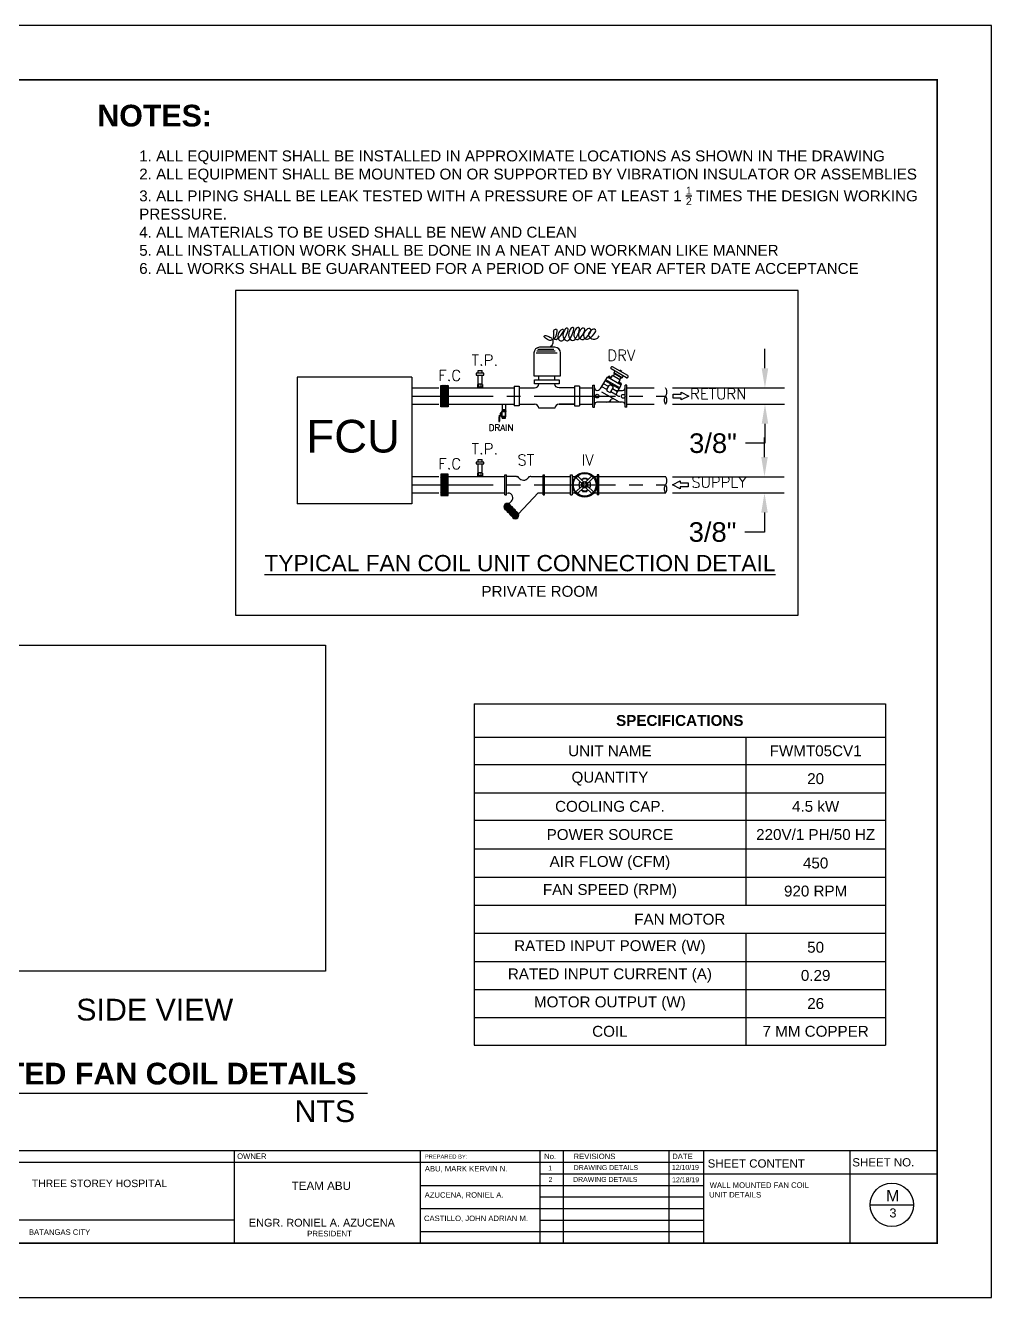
# Model space of a CAD drawing. Header units: inches. Extents: x 57.6 to 74.1, y 30 to 41.7.
# Drawn here: x 65.22 to 74.11, y 30.04 to 41.74 of the extents above; entities that cross this region are included whole.
import ezdxf

# ---------------------------------------------------------------- set-up
doc = ezdxf.new("R2010")
doc.units = ezdxf.units.IN
doc.header["$MEASUREMENT"] = 0
doc.linetypes.add('CENTER2', pattern=[1.125, 0.75, -0.125, 0.125, -0.125])
doc.linetypes.add('DASHED2', pattern=[0.375, 0.25, -0.125])
for name, color, linetype in [('.1', 1, 'Continuous'), ('AC-CENTER', 9, 'CENTER2'), ('AC-CHWR', 30, 'DASHED2'), ('AC-CHWS', 93, 'DASHED2'), ('AC-EQUIPMENT', 230, 'Continuous'), ('AC-FD', 2, 'Continuous'), ('AC-HOCK-UP', 9, 'Continuous'), ('AC-SDUCT', 6, 'Continuous'), ('AC-SECTION', 7, 'Continuous'), ('AC-TEXT', 7, 'Continuous'), ('AC.REF.1ST.', 200, 'Continuous'), ('MH-SARR', 2, 'Continuous'), ('MH-VALVE', 7, 'Continuous'), ('SHEET', 3, 'Continuous'), ('text', 7, 'Continuous'), ('WALL', 2, 'Continuous')]:
    doc.layers.add(name, color=color, linetype=linetype)
doc.styles.add('arial', font='arial.ttf')
doc.styles.add('ROMANS', font='romans.shx', dxfattribs={"width": 0.8, "height": 100})
doc.dimstyles.get("Standard").update_dxf_attribs({"dimtxt": 0.18, "dimasz": 0.18, "dimexe": 0.18, "dimexo": 0.0625, "dimgap": 0.09, "dimtad": 0, "dimtih": 1, "dimtoh": 1, "dimdec": 4, "dimzin": 0, "dimdsep": 46, "dimtxsty": 'Standard', "dimcen": 0.09, "dimadec": 0, "dimazin": 0, "dimtfac": 1, "dimtdec": 4, "dimtofl": 0, "dimtmove": 0, "dimatfit": 3, "dimfxl": 1, "dimtolj": 1, "dimtzin": 0, "dimarcsym": 0})
picture_1 = doc.add_image_def('image2.png', size_in_pixel=(421, 394))

# ---------------------------------------------------------------- blocks, each defined once
blk = doc.blocks.new('*T3')
at = {"color": 0, "linetype": 'ByBlock', "lineweight": -2, "transparency": 16777216}
for p, q in [((0, 0), (3.787, 0)), ((0, 0), (0, -3.138)), ((3.787, 0), (3.787, -3.138)), ((0, -0.305), (3.787, -0.305)), ((2.5, -0.305), (2.5, -1.851)), ((0, -0.558), (3.787, -0.558)), ((0, -0.817), (3.787, -0.817)), ((0, -1.07), (3.787, -1.07)), ((0, -1.334), (3.787, -1.334)), ((0, -1.593), (3.787, -1.593)), ((0, -1.851), (3.787, -1.851)), ((0, -2.11), (3.787, -2.11)), ((2.5, -2.11), (2.5, -3.138)), ((0, -2.368), (3.787, -2.368)), ((0, -2.627), (3.787, -2.627)), ((0, -2.885), (3.787, -2.885)), ((0, -3.138), (3.787, -3.138))]:
    blk.add_line(p, q, dxfattribs=at)
at = {"color": 0, "transparency": 16777216, "char_height": 0.1, "attachment_point": 5, "style": 'arial'}
for s, insert, width in [('{\\fArial|b1|i0|c0|p34;SPECIFICATIONS}', (1.893, -0.153), 3.66688), ('UNIT NAME', (1.25, -0.432), 2.38), ('FWMT05CV1', (3.143, -0.432), 1.16688), ('{\\fArial|b0|i0|c0|p34;QUANTITY}', (1.25, -0.688), 2.38), ('{\\fArial|b0|i0|c0|p34;20}', (3.143, -0.688), 1.16688), ('COOLING CAP.', (1.25, -0.943), 2.38), ('{\\fArial|b0|i0|c0|p34;4.5 kW}', (3.143, -0.943), 1.16688), ('POWER SOURCE', (1.25, -1.202), 2.38), ('{\\fArial|b0|i0|c0|p34;220V/1 PH/50 HZ}', (3.143, -1.202), 1.16688), ('AIR FLOW (CFM)', (1.25, -1.464), 2.38), ('{\\fArial|b0|i0|c0|p34;450}', (3.143, -1.464), 1.16688), ('FAN SPEED (RPM)', (1.25, -1.722), 2.38), ('{\\fArial|b0|i0|c0|p34;920 RPM}', (3.143, -1.722), 1.16688), ('FAN MOTOR', (1.893, -1.981), 3.66688), ('RATED INPUT POWER (W)', (1.25, -2.239), 2.38), ('{\\fArial|b0|i0|c0|p34;50}', (3.143, -2.239), 1.16688), ('RATED INPUT CURRENT (A)', (1.25, -2.498), 2.38), ('{\\fArial|b0|i0|c0|p34;0.29}', (3.143, -2.498), 1.16688), ('MOTOR OUTPUT (W)', (1.25, -2.756), 2.38), ('{\\fArial|b0|i0|c0|p34;26}', (3.143, -2.756), 1.16688), ('COIL', (1.25, -3.012), 2.38), ('7 MM COPPER', (3.143, -3.012), 1.16688)]:
    blk.add_mtext(s, dxfattribs=dict(at, insert=insert, width=width))
blk = doc.blocks.new('1')
at = {"layer": 'AC.REF.1ST.'}
blk.add_hatch(color=256, dxfattribs=at).paths.add_polyline_path([(-37, 0, 1), (37, 0, 1)])
for radius in [46.8, 37.3]:
    blk.add_circle((0, 0), radius, dxfattribs=at)
blk = doc.blocks.new('V-BOOL')
at = {"layer": 'MH-VALVE'}
for p, q in [((-186, 75, 0), (-186, 70, 0)), ((-125, 80, 0), (-181, 80, 0)), ((-125, 65, 0), (-181, 65, 0)), ((-132, 25), (-132, -25)), ((-132, 25), (-112, 25)), ((-132, 8, 0), (-112, 8, 0)), ((-125, 80, 0), (-125, 65, 0)), ((-112, 75, 0), (-125, 75, 0)), ((-114, 70, 0), (-125, 70, 0)), ((-84, 44, 0), (-112, 69, 0)), ((-112, 33), (-101, 33)), ((-112, 33), (-112, -33, 0)), ((-82, 49, 0), (-110, 75, 0)), ((-101, 33), (-101, -33, 0)), ((-101, 30), (-30, 30)), ((-101, 25), (-30, 25)), ((-51, 43, 0), (-82, 43, 0)), ((-51, 48, 0), (-80, 48, 0)), ((-76, 48, 0), (-76, 59, 0)), ((-56, 59, 0), (-76, 59, 0)), ((-71, 48, 0), (-71, 59, 0)), ((-71, 30), (-71, 43, 0)), ((-61, 48, 0), (-61, 59, 0)), ((-61, 30), (-61, 43, 0)), ((-56, 48, 0), (-56, 59, 0)), ((-51, 43, 0), (-51, 48, 0)), ((-20, 33), (-30, 33)), ((-30, 33), (-30, -33, 0)), ((-20, 33), (-20, -33, 0)), ((0, 25), (-20, 25)), ((0, 8, 0), (-20, 8, 0)), ((0, 25), (0, -25)), ((-132, -11, 0), (-112, -11, 0)), ((-132, -25), (-112, -25)), ((-112, -33, 0), (-101, -33, 0)), ((-101, -25), (-30, -25)), ((-101, -30), (-30, -30)), ((-20, -33, 0), (-30, -33, 0)), ((0, -11, 0), (-20, -11, 0)), ((0, -25), (-20, -25))]:
    blk.add_line(p, q, dxfattribs=at)
for centre, radius, start, end in [((-181, 75, 0), 5.07, 90, 180), ((-181, 70, 0), 5.07, 180, 270), ((-114, 68, 0), 2.54, 45, 90), ((-112, 73, 0), 2.54, 45, 90), ((-82, 46, 0), 2.54, 225, 270), ((-80, 51, 0), 2.54, 225, 270)]:
    blk.add_arc(centre, radius, start, end, dxfattribs=at)
blk = doc.blocks.new('M-ARR01')
at = {"layer": 'MH-SARR'}
blk.add_lwpolyline([(-7, 0.88), (-7, -0.88), (-3.5, -0.88), (-3.5, -1.75), (0, 0), (-3.5, 1.75), (-3.5, 0.88)], close=True, dxfattribs=at)
blk = doc.blocks.new('*D9')
at = {"color": 0, "lineweight": -2, "transparency": 16777216}
for p, q in [((72.026, 38.586), (72.026, 38.766)), ((71.174, 38.406), (72.206, 38.406)), ((71.174, 38.256), (72.206, 38.256)), ((72.026, 38.076), (72.026, 37.896)), ((72.026, 37.896), (71.846, 37.896))]:
    blk.add_line(p, q, dxfattribs=at)
at = {"color": 0, "transparency": 16777216}
for points in [[(71.996, 38.586), (72.056, 38.586), (72.026, 38.406)], [(71.996, 38.076), (72.056, 38.076), (72.026, 38.256)]]:
    blk.add_solid(points, dxfattribs=at)
at = {"layer": 'Defpoints', "color": 0, "transparency": 16777216}
for p in [(71.111, 38.406), (71.111, 38.256), (72.026, 38.256)]:
    blk.add_point(p, dxfattribs=at)
at = {"color": 0, "transparency": 16777216, "insert": (71.548, 37.896), "char_height": 0.18, "attachment_point": 5}
blk.add_mtext('\\A1;{\\fArial|b0|i0|c0|p34;3/8"}', dxfattribs=at)
blk = doc.blocks.new('*D10')
at = {"color": 0, "lineweight": -2, "transparency": 16777216}
for p, q in [((72.022, 37.769), (72.022, 37.949)), ((71.174, 37.589), (72.202, 37.589)), ((71.174, 37.439), (72.202, 37.439)), ((72.022, 37.259), (72.022, 37.079)), ((72.022, 37.079), (71.842, 37.079))]:
    blk.add_line(p, q, dxfattribs=at)
at = {"color": 0, "transparency": 16777216}
for points in [[(71.992, 37.769), (72.052, 37.769), (72.022, 37.589)], [(71.992, 37.259), (72.052, 37.259), (72.022, 37.439)]]:
    blk.add_solid(points, dxfattribs=at)
at = {"layer": 'Defpoints', "color": 0, "transparency": 16777216}
for p in [(71.111, 37.589), (71.112, 37.439), (72.022, 37.439)]:
    blk.add_point(p, dxfattribs=at)
at = {"color": 0, "transparency": 16777216, "insert": (71.544, 37.079), "char_height": 0.18, "width": 0.18337, "attachment_point": 5}
blk.add_mtext('\\A1;{\\fArial|b0|i0|c0|p34;3/8\\H1x;"}', dxfattribs=at)

msp = doc.modelspace()

# ---------------------------------------------------------------- hatches: boundary and pattern name
at = {"layer": 'AC-HOCK-UP', "ltscale": 0.02}
h = msp.add_hatch(dxfattribs=at)
h.set_pattern_fill('AR-HBONE', color=256, scale=8.52703e-05, style=0)
h.set_pattern_definition([(315, (772.472912, 223.354712), (1e-18, -0.012251993), [0.025990402, -0.00866346733]), (225, (772.479038, 223.348586), (1e-18, -0.012251993), [0.025990402, -0.00866346733])])
h.paths.add_polyline_path([(69.11046, 38.33085), (69.11046, 38.23279), (69.04225, 38.23279), (69.04225, 38.33085)])
h.paths.add_polyline_path([(69.11046, 38.33085), (69.04225, 38.33085), (69.04225, 38.42891), (69.11046, 38.42891)])
h = msp.add_hatch(dxfattribs=at)
h.set_pattern_fill('AR-HBONE', color=256, scale=8.52703e-05, style=0)
h.set_pattern_definition([(45, (772.472912, -147.509781), (1e-18, 0.012251993), [0.025990402, -0.00866346733]), (135, (772.479038, -147.503655), (1e-18, 0.012251993), [0.025990402, -0.00866346733])])
h.paths.add_polyline_path([(69.11046, 37.51408), (69.11046, 37.61215), (69.04225, 37.61215), (69.04225, 37.51408)])
h.paths.add_polyline_path([(69.11046, 37.51408), (69.04225, 37.51408), (69.04225, 37.41602), (69.11046, 37.41602)])

# ---------------------------------------------------------------- linework, layer by layer
at = {"layer": '.1', "color": 0}
for p, q in [((74.11122, 41.73923), (57.61122, 41.73923)), ((74.11122, 30.03923), (74.11122, 41.73923)), ((57.61122, 30.03923), (74.11122, 30.03923))]:
    msp.add_line(p, q, dxfattribs=at)
msp.add_line((63.15726, 31.9187), (68.3692, 31.9187))
at = {"layer": 'AC-CENTER'}
for p, q in [((68.77645, 38.33035), (71.11145, 38.33035)), ((68.77645, 37.51458), (71.11145, 37.51458))]:
    msp.add_line(p, q, dxfattribs=at)
at = {"layer": 'AC-CHWR'}
for p, q in [((68.77645, 38.40535), (69.04225, 38.40535)), ((70.31875, 38.40554), (70.44171, 38.40554)), ((70.75572, 38.40554), (71.11146, 38.40554)), ((68.77645, 38.25535), (69.04225, 38.25535)), ((69.60856, 38.25554), (69.60856, 38.20617)), ((69.63816, 38.25554), (69.63816, 38.20617)), ((70.31875, 38.25554), (70.44171, 38.25554)), ((70.75572, 38.25554), (71.11173, 38.25554))]:
    msp.add_line(p, q, dxfattribs=at)
at = {"layer": 'AC-CHWR', "linetype": 'ByBlock', "lineweight": -2}
for p, q in [((69.11046, 38.40554), (69.71962, 38.40554)), ((69.11046, 38.25554), (69.71962, 38.25554))]:
    msp.add_line(p, q, dxfattribs=at)
at = {"layer": 'AC-CHWR'}
for centre, start, end in [((71.06116, 38.36813), 323.361668, 36.638332), ((71.16175, 38.29332), 143.361668, 217.063442), ((71.06116, 38.29332), 323.361668, 36.638332)]:
    msp.add_arc(centre, 0.06268, start, end, dxfattribs=at)
at = {"layer": 'AC-CHWS'}
for p, q in [((68.77645, 37.58958), (69.04225, 37.58958)), ((69.99879, 37.58939), (70.23797, 37.58939)), ((68.77645, 37.43958), (69.04225, 37.43958)), ((69.99879, 37.43939), (70.23797, 37.43939))]:
    msp.add_line(p, q, dxfattribs=at)
at = {"layer": 'AC-CHWS', "linetype": 'ByBlock', "lineweight": -2}
for p, q in [((69.11046, 37.58939), (69.63358, 37.58939)), ((70.49747, 37.58939), (71.1141, 37.58939)), ((70.49747, 37.43939), (71.1141, 37.43939))]:
    msp.add_line(p, q, dxfattribs=at)
at = {"layer": 'AC-CHWS', "linetype": 'ByBlock'}
msp.add_line((69.11046, 37.43939), (69.63358, 37.43939), dxfattribs=at)
at = {"layer": 'AC-CHWS'}
for centre, start, end in [((71.06116, 37.55199), 323.361668, 36.638332), ((71.16175, 37.47717), 143.361668, 217.063442), ((71.06116, 37.47717), 323.361668, 36.638332)]:
    msp.add_arc(centre, 0.06268, start, end, dxfattribs=at)
at = {"layer": 'AC-EQUIPMENT', "ltscale": 0.02}
for p, q in [((68.77645, 38.50572), (67.72233, 38.50572)), ((67.72233, 38.50572), (67.72233, 37.33921)), ((68.77645, 38.50572), (68.77645, 37.33921)), ((68.77645, 37.33921), (67.72233, 37.33921))]:
    msp.add_line(p, q, dxfattribs=at)
at = {"layer": 'AC-HOCK-UP', "ltscale": 0.02}
for p, q in [((69.3859, 38.53981), (69.3859, 38.56461)), ((69.3859, 38.56461), (69.42303, 38.56461)), ((69.42303, 38.53981), (69.42303, 38.56461)), ((70.52047, 38.40846), (70.57577, 38.50425)), ((70.70383, 38.43031), (70.57577, 38.50425)), ((70.57945, 38.50213), (70.58426, 38.51046)), ((70.58406, 38.49946), (70.5926, 38.51426)), ((70.58717, 38.51124), (70.60424, 38.50139)), ((70.59963, 38.50405), (70.59178, 38.50858)), ((70.60414, 38.5076), (70.5926, 38.51426)), ((70.5956, 38.4928), (70.60414, 38.5076)), ((70.60021, 38.49014), (70.60502, 38.49848)), ((70.60392, 38.48799), (70.62229, 38.51981)), ((70.60853, 38.5914), (70.61174, 38.59695)), ((70.75199, 38.49934), (70.61146, 38.58048)), ((70.69218, 38.47946), (70.62229, 38.51981)), ((70.76383, 38.51837), (70.62266, 38.59988)), ((70.63152, 38.51448), (70.64248, 38.53347)), ((70.71244, 38.49923), (70.63632, 38.54318)), ((70.63725, 38.54572), (70.64585, 38.56062)), ((70.70325, 38.49839), (70.64018, 38.5348)), ((70.68648, 38.56303), (70.68959, 38.56842)), ((70.68648, 38.56303), (70.68959, 38.56842)), ((70.70978, 38.55676), (70.68959, 38.56842)), ((70.68998, 38.48073), (70.70094, 38.49972)), ((70.70667, 38.55137), (70.70978, 38.55676)), ((70.70667, 38.55137), (70.70978, 38.55676)), ((70.71417, 38.50131), (70.72277, 38.51621)), ((70.7629, 38.50227), (70.76613, 38.50786)), ((69.38099, 38.43711), (69.38099, 38.41386)), ((69.42247, 38.43912), (69.38693, 38.43915)), ((69.42253, 38.41179), (69.38693, 38.41182)), ((69.42255, 38.43917), (69.38695, 38.43915)), ((69.39276, 38.41416), (69.39276, 38.4368)), ((69.41631, 38.41413), (69.41631, 38.43678)), ((69.42808, 38.43708), (69.42808, 38.41383)), ((69.71962, 38.42022), (69.71962, 38.24048)), ((70.31875, 38.42022), (70.31875, 38.24048)), ((70.44171, 38.22828), (70.44171, 38.43063)), ((70.44171, 38.43063), (70.45668, 38.43063)), ((70.45668, 38.22828), (70.45668, 38.4306)), ((70.5713, 38.38993), (70.52516, 38.41657)), ((70.58728, 38.41762), (70.54114, 38.44426)), ((70.68518, 38.39801), (70.55712, 38.47195)), ((70.69051, 38.40724), (70.56245, 38.48118)), ((70.5713, 38.38993), (70.59261, 38.42685)), ((70.60707, 38.36928), (70.62838, 38.4062)), ((70.62448, 38.42075), (70.60717, 38.43075)), ((70.6692, 38.37033), (70.62305, 38.39697)), ((70.65314, 38.3816), (70.71679, 38.3816)), ((70.65321, 38.34264), (70.70383, 38.43031)), ((70.67566, 38.44658), (70.69296, 38.47655)), ((70.67937, 38.44443), (70.68419, 38.45277)), ((70.68399, 38.44177), (70.69253, 38.45657)), ((70.70417, 38.44369), (70.6871, 38.45355)), ((70.69171, 38.45089), (70.69956, 38.44636)), ((70.69253, 38.45657), (70.70407, 38.44991)), ((70.69552, 38.43511), (70.70407, 38.44991)), ((70.70014, 38.43245), (70.70495, 38.44078)), ((70.75572, 38.43063), (70.74075, 38.43063)), ((70.74075, 38.22828), (70.74075, 38.4306)), ((70.75572, 38.22828), (70.75572, 38.43063)), ((70.71667, 38.27504), (70.48031, 38.27504)), ((70.67144, 38.28218), (70.52487, 38.3668)), ((70.59251, 38.36538), (70.5752, 38.37538)), ((70.66547, 38.33557), (70.60707, 38.36928)), ((69.76502, 38.25546), (69.90685, 38.25546)), ((70.09407, 38.21801), (69.94429, 38.21801)), ((70.27358, 38.25546), (70.13152, 38.25546)), ((70.44171, 38.22828), (70.45668, 38.22828)), ((70.75572, 38.22828), (70.74075, 38.22828)), ((69.3859, 37.72366), (69.3859, 37.74847)), ((69.3859, 37.74847), (69.42303, 37.74847)), ((69.42303, 37.72366), (69.42303, 37.74847)), ((69.38099, 37.62097), (69.38099, 37.59771)), ((69.42247, 37.62297), (69.38693, 37.623)), ((69.42253, 37.59565), (69.38693, 37.59567)), ((69.42255, 37.62303), (69.38695, 37.623)), ((69.39276, 37.59802), (69.39276, 37.62066)), ((69.41631, 37.59799), (69.41631, 37.62063)), ((69.42808, 37.62094), (69.42808, 37.59769)), ((69.63358, 37.42344), (69.63358, 37.60535)), ((69.63358, 37.60535), (69.64855, 37.60535)), ((69.64855, 37.42344), (69.64855, 37.60535)), ((69.73908, 37.58939), (69.64855, 37.58939)), ((69.73908, 37.58939), (69.74514, 37.58926)), ((69.87049, 37.58939), (69.86444, 37.58926)), ((69.87049, 37.58939), (69.98382, 37.58939)), ((69.98382, 37.42344), (69.98382, 37.60535)), ((69.98382, 37.60535), (69.99879, 37.60535)), ((69.99879, 37.42344), (69.99879, 37.60535)), ((70.23797, 37.42344), (70.23797, 37.60535)), ((70.23797, 37.60535), (70.25294, 37.60535)), ((70.25294, 37.60535), (70.25293, 37.42344)), ((70.25294, 37.58958), (70.2823, 37.58958)), ((70.34113, 37.52595), (70.28655, 37.58052)), ((70.35635, 37.54117), (70.30178, 37.59575)), ((70.33048, 37.56704), (70.34463, 37.56704)), ((70.34463, 37.56704), (70.35564, 37.57551)), ((70.35564, 37.57551), (70.37979, 37.57551)), ((70.43366, 37.59575), (70.37908, 37.54117)), ((70.3908, 37.56704), (70.37979, 37.57551)), ((70.40495, 37.56704), (70.3908, 37.56704)), ((70.44888, 37.58052), (70.39431, 37.52595)), ((70.45313, 37.58958), (70.4825, 37.58958)), ((70.4825, 37.60535), (70.4825, 37.42344)), ((70.49747, 37.60535), (70.4825, 37.60535)), ((70.49747, 37.42344), (70.49747, 37.60535)), ((70.34113, 37.50321), (70.28655, 37.44864)), ((70.35635, 37.48799), (70.30178, 37.43341)), ((70.33535, 37.46925), (70.34772, 37.45974)), ((70.34772, 37.45974), (70.34772, 37.45365)), ((70.34772, 37.45365), (70.38771, 37.45365)), ((70.37908, 37.48799), (70.43366, 37.43341)), ((70.40009, 37.46925), (70.38771, 37.45974)), ((70.38771, 37.45974), (70.38771, 37.45365)), ((70.39431, 37.50321), (70.44888, 37.44864)), ((69.63358, 37.42344), (69.64855, 37.42344)), ((69.6445, 37.32444), (69.66454, 37.34359)), ((69.6445, 37.32444), (69.74222, 37.22217)), ((69.64855, 37.43939), (69.66439, 37.43822)), ((69.65452, 37.33401), (69.75224, 37.23175)), ((69.66454, 37.34359), (69.76226, 37.24132)), ((69.66811, 37.33985), (69.69334, 37.36396)), ((69.75756, 37.24624), (69.94065, 37.43939)), ((69.94065, 37.43939), (69.98382, 37.43939)), ((69.98382, 37.42344), (69.99879, 37.42344)), ((70.23797, 37.42344), (70.25293, 37.42344)), ((70.25293, 37.43958), (70.28231, 37.43958)), ((70.45313, 37.43958), (70.4825, 37.43958)), ((70.49747, 37.42344), (70.4825, 37.42344)), ((69.74222, 37.22217), (69.76226, 37.24132))]:
    msp.add_line(p, q, dxfattribs=at)
for points in [[(72.33074, 39.30092), (67.15396, 39.30092), (67.15396, 36.31686), (72.33074, 36.31686)], [(69.04225, 38.23279), (69.04225, 38.42891), (69.11046, 38.42891), (69.11046, 38.23279)], [(69.04225, 37.61215), (69.04225, 37.41602), (69.11046, 37.41602), (69.11046, 37.61215)]]:
    msp.add_lwpolyline(points, close=True, dxfattribs=at)
for points in [[(70.07912, 38.92735, -0.00893972), (70.07862, 38.87154, 0.61060665), (70.11495, 38.85594, 0.09236128), (70.17311, 38.92559, 0.5195942), (70.16433, 38.9439, 0.21510422), (70.15364, 38.94108, 0.06621207), (70.12998, 38.91601, 0.31484239), (70.12904, 38.85053, 0.51598399), (70.17507, 38.8495, 0.10525733), (70.21647, 38.9396, 0.60634604), (70.19868, 38.95463, 0.16014495), (70.18597, 38.94379, 0.06199069), (70.16862, 38.90529, 0.29344256), (70.18506, 38.84622, 0.45384225), (70.22874, 38.85165, 0.1046108), (70.2676, 38.94709, 0.68758787), (70.24806, 38.95892, 0.10807266), (70.23396, 38.94202, 0.06015031), (70.22015, 38.90529, 0.26731359), (70.23633, 38.84964, 0.43223001), (70.27597, 38.85165, 0.12738545), (70.32093, 38.9445, 0.69709509), (70.29744, 38.95892, 0.09276946), (70.28269, 38.94207, 0.06252569), (70.26953, 38.91172, 0.24576907), (70.28001, 38.8594, 0.41771206), (70.31462, 38.85594, 0.14186764), (70.36897, 38.93586, 0.67194129), (70.34682, 38.95463, 0.10584439), (70.33201, 38.94238, 0.06046512), (70.31462, 38.91387, 0.29106368), (70.3219, 38.86198, 0.37779629), (70.364, 38.85594, 0.14884823), (70.42474, 38.92875, 0.61219665), (70.40479, 38.95249, 0.13394819), (70.38366, 38.94113, 0.08686392), (70.36185, 38.91172, 0.28111941), (70.36583, 38.86408, 0.37737299), (70.40264, 38.85594, 0.1470472), (70.46781, 38.9225, 0.63652847), (70.44987, 38.94605, 0.12320854), (70.43056, 38.93651, 0.07335685), (70.40694, 38.90958, 0.30375474), (70.40743, 38.87851, 0.1975053), (70.44558, 38.85379, 0.17555964), (70.4778, 38.85908, 0.17499546), (70.49925, 38.88383)], [(70.07912, 38.92735, -0.1056221), (70.0877, 38.93966, -0.12427053), (70.09891, 38.94585, -0.48185276), (70.11074, 38.93702, -0.10540116), (70.10092, 38.88251, -0.16439886), (70.07061, 38.84754, -0.23594285), (70.03754, 38.84531, -0.09435776), (69.99635, 38.87254, -0.46902019), (69.9973, 38.88452, -0.21088712), (70.01007, 38.8871, -0.06618692), (70.0476, 38.87346, -0.16327549), (70.0698, 38.8504, -0.15039186), (70.07477, 38.81615, -0.20991555), (70.05685, 38.78809, -0.18387661), (70.02016, 38.77969)], [(69.76502, 38.40524), (69.90685, 38.40524, 0.41421356), (69.94429, 38.44269), (69.90685, 38.44269), (69.90685, 38.48013), (70.13152, 38.48013), (70.13152, 38.44269), (70.09407, 38.44269, -0.08276253)], [(70.27358, 38.40524), (70.13152, 38.40524, -0.41421356), (70.09407, 38.44269), (69.94429, 38.44269)]]:
    msp.add_lwpolyline(points, format="xyb", dxfattribs=at)
msp.add_lwpolyline([(69.90004, 38.51758), (70.14482, 38.51758), (70.14482, 38.72727, 0.41421356), (70.09239, 38.77969), (69.95246, 38.77969, 0.41421356), (69.90004, 38.72727)], format="xyb", close=True, dxfattribs=at)
for points in [[(69.92068, 38.72745), (70.11485, 38.72745)], [(69.9283, 38.74607), (70.09427, 38.74607)], [(69.93592, 38.76189), (70.08359, 38.76189)], [(69.36881, 38.52195), (69.44064, 38.52184), (69.44066, 38.53978), (69.3689, 38.53989), (69.36881, 38.52195)], [(69.38665, 38.43977), (69.38685, 38.52192)], [(69.42254, 38.43977), (69.4227, 38.52187)], [(69.94429, 38.48013), (69.94429, 38.51758)], [(70.09407, 38.48013), (70.09407, 38.51758)], [(69.38695, 38.40591), (69.38694, 38.41182)], [(69.42247, 38.40596), (69.42246, 38.41179)], [(69.71962, 38.42022), (69.76456, 38.42022), (69.76456, 38.24048), (69.71962, 38.24048)], [(70.31875, 38.42022), (70.27381, 38.42022), (70.27381, 38.24048), (70.31875, 38.24048)], [(69.76502, 38.25546), (69.90685, 38.25546)], [(70.13152, 38.25546), (70.27358, 38.25546)], [(69.36881, 37.70581), (69.44064, 37.7057), (69.44066, 37.72364), (69.3689, 37.72375), (69.36881, 37.70581)], [(69.38665, 37.62362), (69.38685, 37.70578)], [(69.42254, 37.62362), (69.4227, 37.70572)], [(69.38695, 37.58977), (69.38694, 37.59567)], [(69.42247, 37.58982), (69.42246, 37.59565)]]:
    msp.add_lwpolyline(points, dxfattribs=at)
for centre, radius in [((70.48158, 38.33035), 0.01726), ((70.72205, 38.32861), 0.01726), ((70.36772, 37.51458), 0.11367), ((70.36772, 37.51458), 0.10457), ((70.36772, 37.51458), 0.02892), ((70.36772, 37.51458), 0.01769)]:
    msp.add_circle(centre, radius, dxfattribs=at)
for centre, radius, start, end in [((70.5861, 38.5094), 0.00213, 60, 150), ((70.58703, 38.50887), 0.00213, 330, 60), ((70.59072, 38.50673), 0.00213, 60, 150), ((70.59856, 38.50221), 0.00213, 330, 60), ((70.60226, 38.50007), 0.00213, 60, 150), ((70.60318, 38.49954), 0.00213, 330, 60), ((70.61545, 38.5874), 0.00799, 150, 240), ((70.61866, 38.59295), 0.00799, 60, 150), ((70.64417, 38.54172), 0.00799, 150, 240), ((70.70724, 38.50531), 0.00799, 240, 330), ((70.75598, 38.50627), 0.00799, 240, 330.024554), ((70.7592, 38.51185), 0.00799, 330.024554, 60.024554), ((69.3867, 38.43013), 0.00901, 47.72813, 129.303153), ((69.3867, 38.42083), 0.00901, 230.694253, 312.269275), ((69.4045, 38.40812), 0.03099, 67.610065, 112.258581), ((69.40457, 38.44282), 0.03099, 247.610065, 292.258581), ((69.42237, 38.43011), 0.00901, 50.694253, 132.269275), ((69.42237, 38.4208), 0.00901, 227.72813, 309.303153), ((70.48462, 38.4106), 0.0284, 190.267533, 260.370263), ((70.48165, 38.39311), 0.01066, 260.370263, 279.892961), ((70.47433, 38.4351), 0.05328, 279.892961, 330), ((70.58053, 38.38461), 0.01066, 150, 240), ((70.60184, 38.42152), 0.01066, 60, 150), ((70.61915, 38.41153), 0.01066, 330, 60), ((70.68603, 38.45171), 0.00213, 60, 150), ((70.68696, 38.45117), 0.00213, 330, 60), ((70.69065, 38.44904), 0.00213, 60, 150), ((70.69112, 38.47761), 0.00213, 330, 60), ((70.69849, 38.44451), 0.00213, 330, 60), ((70.70218, 38.44238), 0.00213, 60, 150), ((70.70311, 38.44185), 0.00213, 330, 60), ((70.71102, 38.41077), 0.02973, 281.179899, 0.844306), ((70.48583, 38.24595), 0.0296, 100.743954, 169.999538), ((70.56804, 38.32832), 0.05328, 270, 326.488454), ((70.59784, 38.37461), 0.01066, 240, 330), ((70.62579, 38.29008), 0.01598, 60, 146.488454), ((70.69211, 38.38171), 0.05328, 240, 270), ((70.69808, 38.32832), 0.05328, 240, 270), ((70.71115, 38.24595), 0.0296, 359.412191, 79.256046), ((69.90685, 38.21801), 0.03745, 0, 90), ((70.13152, 38.21801), 0.03745, 90, 180), ((69.3867, 37.61399), 0.00901, 47.72813, 129.303153), ((69.3867, 37.60469), 0.00901, 230.694253, 312.269275), ((69.4045, 37.59198), 0.03099, 67.610065, 112.258581), ((69.40457, 37.62668), 0.03099, 247.610065, 292.258581), ((69.42237, 37.61396), 0.00901, 50.694253, 132.269275), ((69.42237, 37.60466), 0.00901, 227.72813, 309.303153), ((69.74464, 37.56761), 0.02165, 33.642743, 88.698047), ((69.80479, 37.60763), 0.05059, 213.642743, 268.698047), ((69.80479, 37.60763), 0.05059, 268.698047, 326.357257), ((69.86493, 37.56761), 0.02165, 91.301953, 146.357257), ((70.36772, 37.51458), 0.05415, 56.46866, 123.53134), ((70.36772, 37.51458), 0.05415, 146.46866, 213.53134), ((70.36772, 37.51458), 0.05415, 236.46866, 303.53134), ((70.36772, 37.51458), 0.05415, 326.46866, 33.53134), ((69.66364, 37.39516), 0.04307, 313.581638, 89.004214)]:
    msp.add_arc(centre, radius, start, end, dxfattribs=at)
at = {"layer": 'SHEET', "color": 1}
for p, q in [((58.61122, 31.39025), (73.61122, 31.39025)), ((67.1412, 31.39025), (67.1412, 30.53923)), ((68.85352, 31.39025), (68.85352, 30.53923)), ((69.95533, 31.39025), (69.95533, 30.53923)), ((70.16808, 31.39025), (70.16808, 30.53923)), ((71.14282, 31.39025), (71.14282, 30.53923)), ((71.46196, 31.39025), (71.46196, 30.53923)), ((72.80731, 31.39025), (72.80731, 30.53923)), ((61.24493, 31.28388), (70.6472, 31.28388)), ((70.35489, 31.28388), (71.46196, 31.28388)), ((69.95533, 31.1775), (71.74376, 31.1775)), ((71.18506, 31.1775), (73.61122, 31.1775)), ((68.85352, 31.07112), (71.46196, 31.07112)), ((69.95533, 30.96474), (70.6472, 30.96474)), ((70.35489, 30.96474), (71.46196, 30.96474)), ((72.99362, 30.89226), (73.39254, 30.89226)), ((68.85352, 30.85836), (71.46196, 30.85836)), ((61.24493, 30.7531), (67.1412, 30.7531)), ((69.95533, 30.75199), (70.6472, 30.75199)), ((70.35489, 30.75199), (71.46196, 30.75199)), ((68.85352, 30.64561), (71.46196, 30.64561))]:
    msp.add_line(p, q, dxfattribs=at)
msp.add_circle((73.19308, 30.89226), 0.19946, dxfattribs=at)
at = {"layer": 'WALL', "color": 1, "linetype": 'Continuous', "const_width": 0.01418}
msp.add_lwpolyline([(58.61122, 30.53923), (73.61122, 30.53923), (73.61122, 41.23923), (58.61122, 41.23923)], close=True, dxfattribs=at)

# ---------------------------------------------------------------- block references
at = {"xscale": 0.0005920195761136711, "yscale": 0.0005920195761136711, "zscale": 0.0005920195761136711, "rotation": 90}
msp.add_blockref('V-BOOL', (69.62336, 38.20617), dxfattribs=at)
msp.add_blockref('*T3', (69.3494, 35.49929))
at = {"layer": 'AC-HOCK-UP', "ltscale": 0.02, "extrusion": (0, 0, -1), "xscale": 0.000692939200700955, "yscale": 0.000692939200700955, "zscale": -0.0006929392007340193, "rotation": 226.3019526754785}
for p in [(-69.65615, 37.31112), (-69.68058, 37.28555), (-69.70501, 37.25999), (-69.72944, 37.23442)]:
    msp.add_blockref('1', p, dxfattribs=at)
at = {"layer": 'AC-SDUCT', "xscale": -0.02072068516397849, "yscale": 0.02072068516394939, "zscale": 0.0207206851639422, "rotation": 180}
msp.add_blockref('M-ARR01', (71.32631, 38.33072), dxfattribs=at)
at = {"layer": 'AC-SDUCT', "xscale": -0.02072068516397849, "yscale": 0.02072068516394939, "zscale": 0.0207206851639422}
msp.add_blockref('M-ARR01', (71.17493, 37.51458), dxfattribs=at)

# ---------------------------------------------------------------- texts
at = {"attachment_point": 1, "style": 'arial'}
for s, width, gutter_width, heights, insert, char_height in [('{\\fArial|b1|i0|c0|p34;NOTES:}', 6.3751209, 0, [0.43703], (65.8828, 41.0098), 0.2), ('\\A1;1. ALL EQUIPMENT SHALL BE INSTALLED IN APPROXIMATE LOCATIONS AS SHOWN IN THE DRAWING\\P2. ALL EQUIPMENT SHALL BE MOUNTED ON OR SUPPORTED BY VIBRATION INSULATOR OR ASSEMBLIES\\P3. ALL PIPING SHALL BE LEAK TESTED WITH A PRESSURE OF AT LEAST 1 {\\H0.7x;\\S1/2;} TIMES THE DESIGN WORKING PRESSURE.\\P4. ALL MATERIALS TO BE USED SHALL BE NEW AND CLEAN\\P5. ALL INSTALLATION WORK SHALL BE DONE IN A NEAT AND WORKMAN LIKE MANNER \\P6. ALL WORKS SHALL BE GUARANTEED FOR A PERIOD OF ONE YEAR AFTER DATE ACCEPTANCE', 7.1750681, 1, [0], (66.26848, 40.58906), 0.1), ('SIDE VIEW', 2.5565789, 1, [0], (65.68924, 32.78723), 0.2), ('{\\fArial|b1|i0|c0|p34;WALL MOUNTED FAN COIL DETAILS}', 5.5498971, 1, [0], (63.30184, 32.1989), 0.2), ('SCALE                                             NTS', 5.0445619, 1, [0], (63.28821, 31.85305), 0.2)]:
    msp.add_mtext_dynamic_manual_height_columns(s, width=width, gutter_width=gutter_width, heights=heights, dxfattribs=dict(at, insert=insert, char_height=char_height))
at = {"insert": (69.41716, 36.58438), "char_height": 0.1, "attachment_point": 1}
msp.add_mtext_dynamic_manual_height_columns('{\\fArial|b0|i0|c0|p34;PRIVATE ROOM}', width=1.4492577, gutter_width=1, heights=[0], dxfattribs=at)
at = {"layer": 'AC-FD', "style": 'ROMANS'}
msp.add_text('DRAIN', height=0.059202, dxfattribs=at).set_placement((69.48386, 38.01034))
at = {"layer": 'AC-SECTION', "ltscale": 0.02, "style": 'arial'}
for s, height, p in [('FCU', 0.3, (67.80645, 37.81146)), ('%%UTYPICAL FAN COIL UNIT CONNECTION DETAIL', 0.15, (67.42056, 36.71887))]:
    msp.add_text(s, height=height, dxfattribs=at).set_placement(p)
at = {"layer": 'AC-TEXT', "style": 'ROMANS'}
for s, p in [('DRV', (70.57638, 38.65469)), ('T.P.', (69.32685, 38.61083)), ('F.C', (69.02034, 38.47015)), ('RETURN', (71.33688, 38.30055)), ('T.P.', (69.32685, 37.79469)), ('ST', (69.74817, 37.69247)), ('IV', (70.33972, 37.69247)), ('F.C', (69.02034, 37.6577)), ('SUPPLY', (71.34842, 37.48898))]:
    msp.add_text(s, height=0.1, dxfattribs=at).set_placement(p)
at = {"layer": 'SHEET', "color": 1, "style": 'arial'}
for s, height, p in [('M', 0.10373, (73.14155, 30.92331)), ('3', 0.08298, (73.17165, 30.77595))]:
    msp.add_text(s, height=height, dxfattribs=at).set_placement(p)
at = {"layer": 'text', "style": 'arial'}
for s, height, p in [('OWNER', 0.050529, (67.16932, 31.31395)), ('No.', 0.050529, (69.99485, 31.31265)), ('REVISIONS', 0.050529, (70.26498, 31.31265)), ('DATE', 0.050529, (71.17267, 31.31265)), ('ABU, MARK KERVIN N.', 0.0505294, (68.89643, 31.1991)), ('PREPARED BY: ', 0.037897, (68.89643, 31.31688)), ('1', 0.04571, (70.03235, 31.20808)), ('DRAWING DETAILS', 0.0457139, (70.2664, 31.212)), ('12/10/19', 0.045714, (71.16969, 31.21381)), ('SHEET CONTENT', 0.0757941, (71.49886, 31.23466)), ('SHEET NO.', 0.075794, (72.8296, 31.24518)), ('THREE STOREY HOSPITAL', 0.0685709, (65.28031, 31.05496)), ('2', 0.04571, (70.03539, 31.10245)), ('DRAWING DETAILS', 0.0457139, (70.2607, 31.10277)), ('12/18/19', 0.045714, (71.17181, 31.09972)), ('TEAM ABU', 0.076422, (67.67134, 31.02935)), ('AZUCENA, RONIEL A.', 0.0505294, (68.89496, 30.95785)), ('WALL MOUNTED FAN COIL ', 0.0505294, (71.5174, 31.04838)), ('UNIT DETAILS', 0.0505294, (71.51282, 30.95954)), ('CASTILLO, JOHN ADRIAN M.', 0.0505294, (68.88845, 30.74251)), ('BATANGAS CITY', 0.0505294, (65.25332, 30.61601)), ('ENGR. RONIEL A. AZUCENA', 0.071531, (67.27767, 30.69201)), ('PRESIDENT', 0.051502, (67.81385, 30.60153))]:
    msp.add_text(s, height=height, dxfattribs=at).set_placement(p)

# ---------------------------------------------------------------- dimensions: what is measured, and where the dimension line sits
for base, p1, p2, text, picture, middle in [((72.02634, 38.25591), (71.11146, 38.40554), (71.11146, 38.25591), '{\\fArial|b0|i0|c0|p34;3/8"}', '*D9', (71.5481, 37.89591)), ((72.02215, 37.43939), (71.11145, 37.58939), (71.11173, 37.43939), '{\\fArial|b0|i0|c0|p34;3/8\\H1x;"}', '*D10', (71.54391, 37.07939))]:
    dim = msp.add_linear_dim(base=base, p1=p1, p2=p2, angle=90, text=text, dimstyle='Standard')
    dim.commit()
    dim.dimension.update_dxf_attribs({"geometry": picture, "text_midpoint": middle})

# ---------------------------------------------------------------- pictures from other files: only their frames are drawn
image = msp.add_image(picture_1, insert=(64.77995, 33.04196), size_in_units=(3.20225, 2.99688))
image.dxf.flags = 7

doc.saveas('drawing.dxf')
